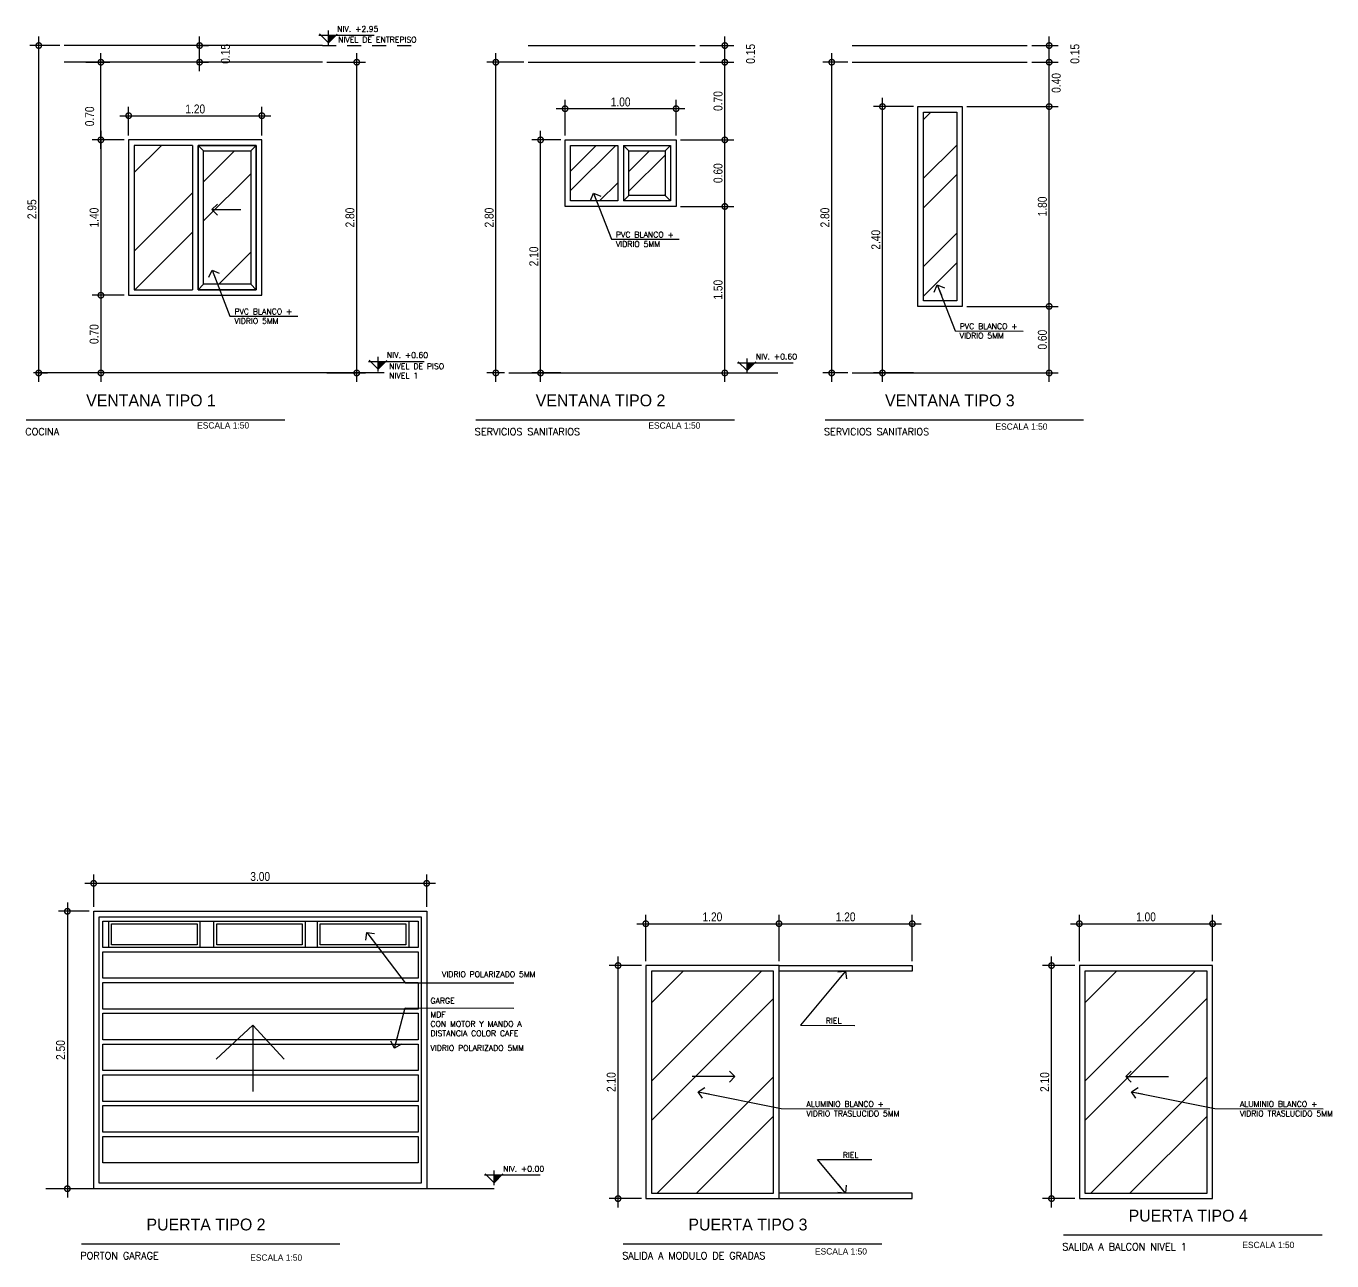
# Model space of a CAD drawing. Header units: inches. Extents: x -9 to 337, y -247 to 209.
# Drawn here: x 99.76 to 111.52, y -24.04 to -12.92 of the extents above; entities that cross this region are included whole.
import ezdxf

# ---------------------------------------------------------------- set-up
doc = ezdxf.new("R2010")
doc.units = ezdxf.units.IN
doc.header["$MEASUREMENT"] = 0
doc.header["$PDMODE"] = 34
doc.linetypes.add('DASHED2', pattern=[0.375, 0.25, -0.125])
doc.linetypes.add('HIDDEN', pattern=[0.375, 0.25, -0.125])
for name, color, linetype in [('A_COTAS', 1, 'Continuous'), ('CAJETIN', 5, 'DASHED2'), ('Textos', 2, 'Continuous'), ('ventanas', 1, 'Continuous')]:
    doc.layers.add(name, color=color, linetype=linetype)
doc.styles.add('ARIAL', font='arial.ttf', dxfattribs={"height": 0.14})
doc.styles.add('ML', font='ARIALN.TTF')
doc.styles.add('NT_25', font='romans.shx', dxfattribs={"height": 0.0509})
doc.dimstyles.new('DD_20 G', dxfattribs={"dimtxt": 0.08, "dimasz": 0.1, "dimexe": 0.08, "dimexo": 0.04, "dimgap": 0.02, "dimtad": 1, "dimzin": 0, "dimdsep": 46, "dimtxsty": 'ML', "dimblk": 'DOTSMALL', "dimcen": 0.09, "dimdle": 0.08, "dimclrd": 1, "dimclre": 1, "dimclrt": 2, "dimadec": 0, "dimazin": 0, "dimtfac": 1, "dimtofl": 0, "dimtmove": 2, "dimatfit": 3, "dimldrblk": 'OPEN90', "dimfxl": 1, "dimtolj": 1, "dimtzin": 0, "dimarcsym": 0})

# ---------------------------------------------------------------- blocks, each defined once
blk = doc.blocks.new('ENIV 25')
at = {"linetype": 'Continuous'}
blk.add_hatch(color=256, dxfattribs=at).paths.add_polyline_path([(0.07, 0.07), (0, 0.07), (0, 0)])
for p, q in [((-0.086, 0.07), (0.414, 0.07)), ((-0.08, 0.08), (0, 0)), ((0, -0.022), (0, 0.11)), ((0.079, 0.079), (0, 0))]:
    blk.add_line(p, q, dxfattribs=at)
at = {"color": 0, "style": 'NT_25', "flags": 4}
blk.add_attdef('ENIV_25', (0.079, 0.101), '', height=0.0509, dxfattribs=at)
blk = doc.blocks.new('_DotSmall')
at = {"color": 0, "linetype": 'ByBlock', "const_width": 0.5}
blk.add_lwpolyline([(-0.0625, 0, 1), (0.0625, 0, 1)], format="xyb", close=True, dxfattribs=at)
blk = doc.blocks.new('_Open90')
at = {"color": 0, "linetype": 'ByBlock', "lineweight": -2}
for p, q in [((0, 0), (-1, 0)), ((-0.5, 0.5), (0, 0)), ((0, 0), (-0.5, -0.5))]:
    blk.add_line(p, q, dxfattribs=at)
blk = doc.blocks.new('*D236')
at = {"color": 1, "lineweight": -2, "transparency": 16777216}
for p, q in [((100.368, -20.852), (100.368, -20.56)), ((103.368, -20.852), (103.368, -20.56)), ((100.288, -20.64), (103.448, -20.64))]:
    blk.add_line(p, q, dxfattribs=at)
at = {"layer": 'DEFPOINTS', "color": 0, "transparency": 16777216}
for p in [(103.368, -20.64), (100.368, -20.892), (103.368, -20.892)]:
    blk.add_point(p, dxfattribs=at)
at = {"color": 1, "lineweight": -2, "transparency": 16777216, "xscale": 0.1, "yscale": 0.1, "zscale": 0.1, "rotation": 180}
blk.add_blockref('_DotSmall', (100.368, -20.64), dxfattribs=at)
at = {"color": 1, "lineweight": -2, "transparency": 16777216, "xscale": 0.1, "yscale": 0.1, "zscale": 0.1}
blk.add_blockref('_DotSmall', (103.368, -20.64), dxfattribs=at)
at = {"color": 2, "transparency": 16777216, "insert": (101.868, -20.579), "char_height": 0.08, "attachment_point": 5, "style": 'ML'}
blk.add_mtext('\\A1;3.00', dxfattribs=at)
blk = doc.blocks.new('*D237')
at = {"color": 1, "lineweight": -2, "transparency": 16777216}
for p, q in [((100.131, -20.812), (100.131, -23.472)), ((100.328, -20.892), (100.051, -20.892)), ((100.328, -23.392), (100.051, -23.392))]:
    blk.add_line(p, q, dxfattribs=at)
at = {"layer": 'DEFPOINTS', "color": 0, "transparency": 16777216}
for p in [(100.368, -20.892), (100.131, -23.392), (100.368, -23.392)]:
    blk.add_point(p, dxfattribs=at)
at = {"color": 1, "lineweight": -2, "transparency": 16777216, "xscale": 0.1, "yscale": 0.1, "zscale": 0.1}
for p, rotation in [((100.131, -20.892), 90), ((100.131, -23.392), 270)]:
    blk.add_blockref('_DotSmall', p, dxfattribs=dict(at, rotation=rotation))
at = {"color": 2, "transparency": 16777216, "insert": (100.07, -22.142), "char_height": 0.08, "attachment_point": 5, "rotation": 90, "style": 'ML'}
blk.add_mtext('\\A1;2.50', dxfattribs=at)
blk = doc.blocks.new('*D238')
at = {"color": 1, "lineweight": -2, "transparency": 16777216}
for p, q in [((105.302, -21.381), (105.012, -21.381)), ((105.092, -23.561), (105.092, -21.301)), ((105.302, -23.481), (105.012, -23.481))]:
    blk.add_line(p, q, dxfattribs=at)
at = {"layer": 'DEFPOINTS', "color": 0, "transparency": 16777216}
for p in [(105.092, -21.381), (105.342, -21.381), (105.342, -23.481)]:
    blk.add_point(p, dxfattribs=at)
at = {"color": 1, "lineweight": -2, "transparency": 16777216, "xscale": 0.1, "yscale": 0.1, "zscale": 0.1}
for p, rotation in [((105.092, -21.381), 90), ((105.092, -23.481), 270)]:
    blk.add_blockref('_DotSmall', p, dxfattribs=dict(at, rotation=rotation))
at = {"color": 2, "transparency": 16777216, "insert": (105.031, -22.431), "char_height": 0.08, "attachment_point": 5, "rotation": 90, "style": 'ML'}
blk.add_mtext('\\A1;2.10', dxfattribs=at)
blk = doc.blocks.new('*D239')
at = {"color": 1, "lineweight": -2, "transparency": 16777216}
for p, q in [((105.342, -21.341), (105.342, -20.924)), ((106.542, -21.341), (106.542, -20.924)), ((105.262, -21.004), (106.622, -21.004))]:
    blk.add_line(p, q, dxfattribs=at)
at = {"layer": 'DEFPOINTS', "color": 0, "transparency": 16777216}
for p in [(106.542, -21.004), (105.342, -21.381), (106.542, -21.381)]:
    blk.add_point(p, dxfattribs=at)
at = {"color": 1, "lineweight": -2, "transparency": 16777216, "xscale": 0.1, "yscale": 0.1, "zscale": 0.1, "rotation": 180}
blk.add_blockref('_DotSmall', (105.342, -21.004), dxfattribs=at)
at = {"color": 1, "lineweight": -2, "transparency": 16777216, "xscale": 0.1, "yscale": 0.1, "zscale": 0.1}
blk.add_blockref('_DotSmall', (106.542, -21.004), dxfattribs=at)
at = {"color": 2, "transparency": 16777216, "insert": (105.942, -20.943), "char_height": 0.08, "attachment_point": 5, "style": 'ML'}
blk.add_mtext('\\A1;1.20', dxfattribs=at)
blk = doc.blocks.new('*D240')
at = {"color": 1, "lineweight": -2, "transparency": 16777216}
for p, q in [((106.542, -21.341), (106.542, -20.924)), ((107.742, -21.341), (107.742, -20.924)), ((106.462, -21.004), (107.822, -21.004))]:
    blk.add_line(p, q, dxfattribs=at)
at = {"layer": 'DEFPOINTS', "color": 0, "transparency": 16777216}
for p in [(107.742, -21.004), (106.542, -21.381), (107.742, -21.381)]:
    blk.add_point(p, dxfattribs=at)
at = {"color": 1, "lineweight": -2, "transparency": 16777216, "xscale": 0.1, "yscale": 0.1, "zscale": 0.1, "rotation": 180}
blk.add_blockref('_DotSmall', (106.542, -21.004), dxfattribs=at)
at = {"color": 1, "lineweight": -2, "transparency": 16777216, "xscale": 0.1, "yscale": 0.1, "zscale": 0.1}
blk.add_blockref('_DotSmall', (107.742, -21.004), dxfattribs=at)
at = {"color": 2, "transparency": 16777216, "insert": (107.142, -20.943), "char_height": 0.08, "attachment_point": 5, "style": 'ML'}
blk.add_mtext('\\A1;1.20', dxfattribs=at)
blk = doc.blocks.new('*D253')
at = {"color": 1, "lineweight": -2, "transparency": 16777216}
for p, q in [((100.683, -13.902), (100.683, -13.644)), ((101.883, -13.902), (101.883, -13.644)), ((100.603, -13.724), (101.963, -13.724))]:
    blk.add_line(p, q, dxfattribs=at)
at = {"layer": 'DEFPOINTS', "color": 0, "transparency": 16777216}
for p in [(101.883, -13.724), (100.683, -13.942), (101.883, -13.942)]:
    blk.add_point(p, dxfattribs=at)
at = {"color": 1, "lineweight": -2, "transparency": 16777216, "xscale": 0.1, "yscale": 0.1, "zscale": 0.1, "rotation": 180}
blk.add_blockref('_DotSmall', (100.683, -13.724), dxfattribs=at)
at = {"color": 1, "lineweight": -2, "transparency": 16777216, "xscale": 0.1, "yscale": 0.1, "zscale": 0.1}
blk.add_blockref('_DotSmall', (101.883, -13.724), dxfattribs=at)
at = {"color": 2, "transparency": 16777216, "insert": (101.283, -13.664), "char_height": 0.08, "attachment_point": 5, "style": 'ML'}
blk.add_mtext('\\A1;1.20', dxfattribs=at)
blk = doc.blocks.new('*D254')
at = {"color": 1, "lineweight": -2, "transparency": 16777216}
for p, q in [((100.433, -13.862), (100.433, -15.422)), ((100.643, -13.942), (100.353, -13.942)), ((100.643, -15.342), (100.353, -15.342))]:
    blk.add_line(p, q, dxfattribs=at)
at = {"layer": 'DEFPOINTS', "color": 0, "transparency": 16777216}
for p in [(100.683, -13.942), (100.433, -15.342), (100.683, -15.342)]:
    blk.add_point(p, dxfattribs=at)
at = {"color": 1, "lineweight": -2, "transparency": 16777216, "xscale": 0.1, "yscale": 0.1, "zscale": 0.1}
for p, rotation in [((100.433, -13.942), 90), ((100.433, -15.342), 270)]:
    blk.add_blockref('_DotSmall', p, dxfattribs=dict(at, rotation=rotation))
at = {"color": 2, "transparency": 16777216, "insert": (100.372, -14.642), "char_height": 0.08, "attachment_point": 5, "rotation": 90, "style": 'ML'}
blk.add_mtext('\\A1;1.40', dxfattribs=at)
blk = doc.blocks.new('*D255')
at = {"color": 1, "lineweight": -2, "transparency": 16777216}
for p, q in [((100.433, -15.262), (100.433, -16.122)), ((100.643, -15.342), (100.353, -15.342)), ((101.366, -16.042), (100.353, -16.042))]:
    blk.add_line(p, q, dxfattribs=at)
at = {"layer": 'DEFPOINTS', "color": 0, "transparency": 16777216}
for p in [(100.683, -15.342), (100.433, -16.042), (101.406, -16.042)]:
    blk.add_point(p, dxfattribs=at)
at = {"color": 1, "lineweight": -2, "transparency": 16777216, "xscale": 0.1, "yscale": 0.1, "zscale": 0.1}
for p, rotation in [((100.433, -15.342), 90), ((100.433, -16.042), 270)]:
    blk.add_blockref('_DotSmall', p, dxfattribs=dict(at, rotation=rotation))
at = {"color": 2, "transparency": 16777216, "insert": (100.372, -15.692), "char_height": 0.08, "attachment_point": 5, "rotation": 90, "style": 'ML'}
blk.add_mtext('\\A1;0.70', dxfattribs=at)
blk = doc.blocks.new('*D251')
at = {"color": 1, "lineweight": -2, "transparency": 16777216}
for p, q in [((100.433, -14.022), (100.433, -13.162)), ((100.298, -13.242), (100.513, -13.242)), ((100.643, -13.942), (100.353, -13.942))]:
    blk.add_line(p, q, dxfattribs=at)
at = {"layer": 'DEFPOINTS', "color": 0, "transparency": 16777216}
for p in [(100.258, -13.242), (100.433, -13.242), (100.683, -13.942)]:
    blk.add_point(p, dxfattribs=at)
at = {"color": 1, "lineweight": -2, "transparency": 16777216, "xscale": 0.1, "yscale": 0.1, "zscale": 0.1}
for p, rotation in [((100.433, -13.242), 90), ((100.433, -13.942), 270)]:
    blk.add_blockref('_DotSmall', p, dxfattribs=dict(at, rotation=rotation))
at = {"color": 2, "transparency": 16777216, "insert": (100.332, -13.73), "char_height": 0.08, "attachment_point": 5, "rotation": 90, "style": 'ML'}
blk.add_mtext('\\A1;0.70', dxfattribs=at)
blk = doc.blocks.new('*D252')
at = {"color": 1, "lineweight": -2, "transparency": 16777216}
for p, q in [((102.738, -16.122), (102.738, -13.162)), ((102.468, -13.242), (102.818, -13.242)), ((102.468, -16.042), (102.818, -16.042))]:
    blk.add_line(p, q, dxfattribs=at)
at = {"layer": 'DEFPOINTS', "color": 0, "transparency": 16777216}
for p in [(102.428, -13.242), (102.738, -13.242), (102.428, -16.042)]:
    blk.add_point(p, dxfattribs=at)
at = {"color": 1, "lineweight": -2, "transparency": 16777216, "xscale": 0.1, "yscale": 0.1, "zscale": 0.1}
for p, rotation in [((102.738, -13.242), 90), ((102.738, -16.042), 270)]:
    blk.add_blockref('_DotSmall', p, dxfattribs=dict(at, rotation=rotation))
at = {"color": 2, "transparency": 16777216, "insert": (102.677, -14.642), "char_height": 0.08, "attachment_point": 5, "rotation": 90, "style": 'ML'}
blk.add_mtext('\\A1;2.80', dxfattribs=at)
blk = doc.blocks.new('*D256')
at = {"color": 1, "lineweight": -2, "transparency": 16777216}
for p, q in [((99.873, -16.122), (99.873, -13.012)), ((100.063, -13.092), (99.793, -13.092)), ((99.866, -16.042), (99.953, -16.042))]:
    blk.add_line(p, q, dxfattribs=at)
at = {"layer": 'DEFPOINTS', "color": 0, "transparency": 16777216}
for p in [(99.873, -13.092), (100.103, -13.092), (99.826, -16.042)]:
    blk.add_point(p, dxfattribs=at)
at = {"color": 1, "lineweight": -2, "transparency": 16777216, "xscale": 0.1, "yscale": 0.1, "zscale": 0.1}
for p, rotation in [((99.873, -13.092), 90), ((99.873, -16.042), 270)]:
    blk.add_blockref('_DotSmall', p, dxfattribs=dict(at, rotation=rotation))
at = {"color": 2, "transparency": 16777216, "insert": (99.812, -14.567), "char_height": 0.08, "attachment_point": 5, "rotation": 90, "style": 'ML'}
blk.add_mtext('\\A1;2.95', dxfattribs=at)
blk = doc.blocks.new('*D257')
at = {"color": 1, "lineweight": -2, "transparency": 16777216}
for p, q in [((101.322, -13.322), (101.322, -13.012)), ((101.306, -13.092), (101.402, -13.092)), ((101.306, -13.242), (101.402, -13.242))]:
    blk.add_line(p, q, dxfattribs=at)
at = {"layer": 'DEFPOINTS', "color": 0, "transparency": 16777216}
for p in [(101.266, -13.092), (101.322, -13.092), (101.266, -13.242)]:
    blk.add_point(p, dxfattribs=at)
at = {"color": 1, "lineweight": -2, "transparency": 16777216, "xscale": 0.1, "yscale": 0.1, "zscale": 0.1}
for p, rotation in [((101.322, -13.092), 90), ((101.322, -13.242), 270)]:
    blk.add_blockref('_DotSmall', p, dxfattribs=dict(at, rotation=rotation))
at = {"color": 2, "transparency": 16777216, "insert": (101.555, -13.167), "char_height": 0.08, "attachment_point": 5, "rotation": 90, "style": 'ML'}
blk.add_mtext('\\A1;0.15', dxfattribs=at)
blk = doc.blocks.new('*D258')
at = {"color": 1, "lineweight": -2, "transparency": 16777216}
for p, q in [((106.054, -16.122), (106.054, -14.462)), ((105.655, -14.542), (106.134, -14.542)), ((105.655, -16.042), (106.134, -16.042))]:
    blk.add_line(p, q, dxfattribs=at)
at = {"layer": 'DEFPOINTS', "color": 0, "transparency": 16777216}
for p in [(105.615, -14.542), (106.054, -14.542), (105.615, -16.042)]:
    blk.add_point(p, dxfattribs=at)
at = {"color": 1, "lineweight": -2, "transparency": 16777216, "xscale": 0.1, "yscale": 0.1, "zscale": 0.1}
for p, rotation in [((106.054, -14.542), 90), ((106.054, -16.042), 270)]:
    blk.add_blockref('_DotSmall', p, dxfattribs=dict(at, rotation=rotation))
at = {"color": 2, "transparency": 16777216, "insert": (105.993, -15.292), "char_height": 0.08, "attachment_point": 5, "rotation": 90, "style": 'ML'}
blk.add_mtext('\\A1;1.50', dxfattribs=at)
blk = doc.blocks.new('*D259')
at = {"color": 1, "lineweight": -2, "transparency": 16777216}
for p, q in [((106.054, -14.622), (106.054, -13.862)), ((105.655, -13.942), (106.134, -13.942)), ((105.655, -14.542), (106.134, -14.542))]:
    blk.add_line(p, q, dxfattribs=at)
at = {"layer": 'DEFPOINTS', "color": 0, "transparency": 16777216}
for p in [(105.615, -13.942), (106.054, -13.942), (105.615, -14.542)]:
    blk.add_point(p, dxfattribs=at)
at = {"color": 1, "lineweight": -2, "transparency": 16777216, "xscale": 0.1, "yscale": 0.1, "zscale": 0.1}
for p, rotation in [((106.054, -13.942), 90), ((106.054, -14.542), 270)]:
    blk.add_blockref('_DotSmall', p, dxfattribs=dict(at, rotation=rotation))
at = {"color": 2, "transparency": 16777216, "insert": (105.993, -14.242), "char_height": 0.08, "attachment_point": 5, "rotation": 90, "style": 'ML'}
blk.add_mtext('\\A1;0.60', dxfattribs=at)
blk = doc.blocks.new('*D260')
at = {"color": 1, "lineweight": -2, "transparency": 16777216}
for p, q in [((106.054, -14.022), (106.054, -13.162)), ((105.828, -13.242), (106.134, -13.242)), ((105.655, -13.942), (106.134, -13.942))]:
    blk.add_line(p, q, dxfattribs=at)
at = {"layer": 'DEFPOINTS', "color": 0, "transparency": 16777216}
for p in [(105.788, -13.242), (106.054, -13.242), (105.615, -13.942)]:
    blk.add_point(p, dxfattribs=at)
at = {"color": 1, "lineweight": -2, "transparency": 16777216, "xscale": 0.1, "yscale": 0.1, "zscale": 0.1}
for p, rotation in [((106.054, -13.242), 90), ((106.054, -13.942), 270)]:
    blk.add_blockref('_DotSmall', p, dxfattribs=dict(at, rotation=rotation))
at = {"color": 2, "transparency": 16777216, "insert": (105.993, -13.592), "char_height": 0.08, "attachment_point": 5, "rotation": 90, "style": 'ML'}
blk.add_mtext('\\A1;0.70', dxfattribs=at)
blk = doc.blocks.new('*D261')
at = {"color": 1, "lineweight": -2, "transparency": 16777216}
for p, q in [((106.054, -13.322), (106.054, -13.012)), ((105.828, -13.092), (106.134, -13.092)), ((105.828, -13.242), (106.134, -13.242))]:
    blk.add_line(p, q, dxfattribs=at)
at = {"layer": 'DEFPOINTS', "color": 0, "transparency": 16777216}
for p in [(105.788, -13.092), (106.054, -13.092), (105.788, -13.242)]:
    blk.add_point(p, dxfattribs=at)
at = {"color": 1, "lineweight": -2, "transparency": 16777216, "xscale": 0.1, "yscale": 0.1, "zscale": 0.1}
for p, rotation in [((106.054, -13.092), 90), ((106.054, -13.242), 270)]:
    blk.add_blockref('_DotSmall', p, dxfattribs=dict(at, rotation=rotation))
at = {"color": 2, "transparency": 16777216, "insert": (106.286, -13.167), "char_height": 0.08, "attachment_point": 5, "rotation": 90, "style": 'ML'}
blk.add_mtext('\\A1;0.15', dxfattribs=at)
blk = doc.blocks.new('*D262')
at = {"color": 1, "lineweight": -2, "transparency": 16777216}
for p, q in [((104.394, -16.122), (104.394, -13.862)), ((104.575, -13.942), (104.314, -13.942)), ((104.575, -16.042), (104.314, -16.042))]:
    blk.add_line(p, q, dxfattribs=at)
at = {"layer": 'DEFPOINTS', "color": 0, "transparency": 16777216}
for p in [(104.394, -13.942), (104.615, -13.942), (104.615, -16.042)]:
    blk.add_point(p, dxfattribs=at)
at = {"color": 1, "lineweight": -2, "transparency": 16777216, "xscale": 0.1, "yscale": 0.1, "zscale": 0.1}
for p, rotation in [((104.394, -13.942), 90), ((104.394, -16.042), 270)]:
    blk.add_blockref('_DotSmall', p, dxfattribs=dict(at, rotation=rotation))
at = {"color": 2, "transparency": 16777216, "insert": (104.333, -14.992), "char_height": 0.08, "attachment_point": 5, "rotation": 90, "style": 'ML'}
blk.add_mtext('\\A1;2.10', dxfattribs=at)
blk = doc.blocks.new('*D263')
at = {"color": 1, "lineweight": -2, "transparency": 16777216}
for p, q in [((103.991, -16.122), (103.991, -13.162)), ((104.242, -13.242), (103.911, -13.242)), ((104.069, -16.042), (103.911, -16.042))]:
    blk.add_line(p, q, dxfattribs=at)
at = {"layer": 'DEFPOINTS', "color": 0, "transparency": 16777216}
for p in [(103.991, -13.242), (104.282, -13.242), (104.109, -16.042)]:
    blk.add_point(p, dxfattribs=at)
at = {"color": 1, "lineweight": -2, "transparency": 16777216, "xscale": 0.1, "yscale": 0.1, "zscale": 0.1}
for p, rotation in [((103.991, -13.242), 90), ((103.991, -16.042), 270)]:
    blk.add_blockref('_DotSmall', p, dxfattribs=dict(at, rotation=rotation))
at = {"color": 2, "transparency": 16777216, "insert": (103.931, -14.642), "char_height": 0.08, "attachment_point": 5, "rotation": 90, "style": 'ML'}
blk.add_mtext('\\A1;2.80', dxfattribs=at)
blk = doc.blocks.new('*D264')
at = {"color": 1, "lineweight": -2, "transparency": 16777216}
for p, q in [((104.615, -13.902), (104.615, -13.581)), ((105.615, -13.902), (105.615, -13.581)), ((105.695, -13.661), (104.535, -13.661))]:
    blk.add_line(p, q, dxfattribs=at)
at = {"layer": 'DEFPOINTS', "color": 0, "transparency": 16777216}
for p in [(104.615, -13.661), (104.615, -13.942), (105.615, -13.942)]:
    blk.add_point(p, dxfattribs=at)
at = {"color": 1, "lineweight": -2, "transparency": 16777216, "xscale": 0.1, "yscale": 0.1, "zscale": 0.1, "rotation": 180}
blk.add_blockref('_DotSmall', (104.615, -13.661), dxfattribs=at)
at = {"color": 1, "lineweight": -2, "transparency": 16777216, "xscale": 0.1, "yscale": 0.1, "zscale": 0.1}
blk.add_blockref('_DotSmall', (105.615, -13.661), dxfattribs=at)
at = {"color": 2, "transparency": 16777216, "insert": (105.115, -13.601), "char_height": 0.08, "attachment_point": 5, "style": 'ML'}
blk.add_mtext('\\A1;1.00', dxfattribs=at)
blk = doc.blocks.new('*D265')
at = {"color": 1, "lineweight": -2, "transparency": 16777216}
for p, q in [((108.976, -16.122), (108.976, -15.362)), ((108.233, -15.442), (109.056, -15.442)), ((108.233, -16.042), (109.056, -16.042))]:
    blk.add_line(p, q, dxfattribs=at)
at = {"layer": 'DEFPOINTS', "color": 0, "transparency": 16777216}
for p in [(108.193, -15.442), (108.976, -15.442), (108.193, -16.042)]:
    blk.add_point(p, dxfattribs=at)
at = {"color": 1, "lineweight": -2, "transparency": 16777216, "xscale": 0.1, "yscale": 0.1, "zscale": 0.1}
for p, rotation in [((108.976, -15.442), 90), ((108.976, -16.042), 270)]:
    blk.add_blockref('_DotSmall', p, dxfattribs=dict(at, rotation=rotation))
at = {"color": 2, "transparency": 16777216, "insert": (108.915, -15.742), "char_height": 0.08, "attachment_point": 5, "rotation": 90, "style": 'ML'}
blk.add_mtext('\\A1;0.60', dxfattribs=at)
blk = doc.blocks.new('*D266')
at = {"color": 1, "lineweight": -2, "transparency": 16777216}
for p, q in [((108.233, -13.642), (109.056, -13.642)), ((108.976, -15.522), (108.976, -13.562)), ((108.233, -15.442), (109.056, -15.442))]:
    blk.add_line(p, q, dxfattribs=at)
at = {"layer": 'DEFPOINTS', "color": 0, "transparency": 16777216}
for p in [(108.193, -13.642), (108.976, -13.642), (108.193, -15.442)]:
    blk.add_point(p, dxfattribs=at)
at = {"color": 1, "lineweight": -2, "transparency": 16777216, "xscale": 0.1, "yscale": 0.1, "zscale": 0.1}
for p, rotation in [((108.976, -13.642), 90), ((108.976, -15.442), 270)]:
    blk.add_blockref('_DotSmall', p, dxfattribs=dict(at, rotation=rotation))
at = {"color": 2, "transparency": 16777216, "insert": (108.915, -14.542), "char_height": 0.08, "attachment_point": 5, "rotation": 90, "style": 'ML'}
blk.add_mtext('\\A1;1.80', dxfattribs=at)
blk = doc.blocks.new('*D267')
at = {"color": 1, "lineweight": -2, "transparency": 16777216}
for p, q in [((108.976, -13.722), (108.976, -13.162)), ((108.819, -13.242), (109.056, -13.242)), ((108.233, -13.642), (109.056, -13.642))]:
    blk.add_line(p, q, dxfattribs=at)
at = {"layer": 'DEFPOINTS', "color": 0, "transparency": 16777216}
for p in [(108.779, -13.242), (108.976, -13.242), (108.193, -13.642)]:
    blk.add_point(p, dxfattribs=at)
at = {"color": 1, "lineweight": -2, "transparency": 16777216, "xscale": 0.1, "yscale": 0.1, "zscale": 0.1}
for p, rotation in [((108.976, -13.242), 90), ((108.976, -13.642), 270)]:
    blk.add_blockref('_DotSmall', p, dxfattribs=dict(at, rotation=rotation))
at = {"color": 2, "transparency": 16777216, "insert": (109.04, -13.429), "char_height": 0.08, "attachment_point": 5, "rotation": 90, "style": 'ML'}
blk.add_mtext('\\A1;0.40', dxfattribs=at)
blk = doc.blocks.new('*D268')
at = {"color": 1, "lineweight": -2, "transparency": 16777216}
for p, q in [((108.976, -13.322), (108.976, -13.012)), ((108.819, -13.092), (109.056, -13.092)), ((108.819, -13.242), (109.056, -13.242))]:
    blk.add_line(p, q, dxfattribs=at)
at = {"layer": 'DEFPOINTS', "color": 0, "transparency": 16777216}
for p in [(108.779, -13.092), (108.976, -13.092), (108.779, -13.242)]:
    blk.add_point(p, dxfattribs=at)
at = {"color": 1, "lineweight": -2, "transparency": 16777216, "xscale": 0.1, "yscale": 0.1, "zscale": 0.1}
for p, rotation in [((108.976, -13.092), 90), ((108.976, -13.242), 270)]:
    blk.add_blockref('_DotSmall', p, dxfattribs=dict(at, rotation=rotation))
at = {"color": 2, "transparency": 16777216, "insert": (109.208, -13.167), "char_height": 0.08, "attachment_point": 5, "rotation": 90, "style": 'ML'}
blk.add_mtext('\\A1;0.15', dxfattribs=at)
blk = doc.blocks.new('*D269')
at = {"color": 1, "lineweight": -2, "transparency": 16777216}
for p, q in [((107.753, -13.642), (107.394, -13.642)), ((107.474, -16.122), (107.474, -13.562)), ((107.753, -16.042), (107.394, -16.042))]:
    blk.add_line(p, q, dxfattribs=at)
at = {"layer": 'DEFPOINTS', "color": 0, "transparency": 16777216}
for p in [(107.474, -13.642), (107.793, -13.642), (107.793, -16.042)]:
    blk.add_point(p, dxfattribs=at)
at = {"color": 1, "lineweight": -2, "transparency": 16777216, "xscale": 0.1, "yscale": 0.1, "zscale": 0.1}
for p, rotation in [((107.474, -13.642), 90), ((107.474, -16.042), 270)]:
    blk.add_blockref('_DotSmall', p, dxfattribs=dict(at, rotation=rotation))
at = {"color": 2, "transparency": 16777216, "insert": (107.414, -14.842), "char_height": 0.08, "attachment_point": 5, "rotation": 90, "style": 'ML'}
blk.add_mtext('\\A1;2.40', dxfattribs=at)
blk = doc.blocks.new('*D270')
at = {"color": 1, "lineweight": -2, "transparency": 16777216}
for p, q in [((107.017, -16.122), (107.017, -13.162)), ((107.161, -13.242), (106.937, -13.242)), ((107.161, -16.042), (106.937, -16.042))]:
    blk.add_line(p, q, dxfattribs=at)
at = {"layer": 'DEFPOINTS', "color": 0, "transparency": 16777216}
for p in [(107.017, -13.242), (107.201, -13.242), (107.201, -16.042)]:
    blk.add_point(p, dxfattribs=at)
at = {"color": 1, "lineweight": -2, "transparency": 16777216, "xscale": 0.1, "yscale": 0.1, "zscale": 0.1}
for p, rotation in [((107.017, -13.242), 90), ((107.017, -16.042), 270)]:
    blk.add_blockref('_DotSmall', p, dxfattribs=dict(at, rotation=rotation))
at = {"color": 2, "transparency": 16777216, "insert": (106.956, -14.642), "char_height": 0.08, "attachment_point": 5, "rotation": 90, "style": 'ML'}
blk.add_mtext('\\A1;2.80', dxfattribs=at)
blk = doc.blocks.new('*D273')
at = {"color": 1, "lineweight": -2, "transparency": 16777216}
for p, q in [((109.208, -21.381), (108.917, -21.381)), ((108.997, -23.561), (108.997, -21.301)), ((109.208, -23.481), (108.917, -23.481))]:
    blk.add_line(p, q, dxfattribs=at)
at = {"layer": 'DEFPOINTS', "color": 0, "transparency": 16777216}
for p in [(108.997, -21.381), (109.248, -21.381), (109.248, -23.481)]:
    blk.add_point(p, dxfattribs=at)
at = {"color": 1, "lineweight": -2, "transparency": 16777216, "xscale": 0.1, "yscale": 0.1, "zscale": 0.1}
for p, rotation in [((108.997, -21.381), 90), ((108.997, -23.481), 270)]:
    blk.add_blockref('_DotSmall', p, dxfattribs=dict(at, rotation=rotation))
at = {"color": 2, "transparency": 16777216, "insert": (108.936, -22.431), "char_height": 0.08, "attachment_point": 5, "rotation": 90, "style": 'ML'}
blk.add_mtext('\\A1;2.10', dxfattribs=at)
blk = doc.blocks.new('*D274')
at = {"color": 1, "lineweight": -2, "transparency": 16777216}
for p, q in [((109.248, -21.341), (109.248, -20.924)), ((110.448, -21.341), (110.448, -20.924)), ((109.168, -21.004), (110.528, -21.004))]:
    blk.add_line(p, q, dxfattribs=at)
at = {"layer": 'DEFPOINTS', "color": 0, "transparency": 16777216}
for p in [(110.448, -21.004), (109.248, -21.381), (110.448, -21.381)]:
    blk.add_point(p, dxfattribs=at)
at = {"color": 1, "lineweight": -2, "transparency": 16777216, "xscale": 0.1, "yscale": 0.1, "zscale": 0.1, "rotation": 180}
blk.add_blockref('_DotSmall', (109.248, -21.004), dxfattribs=at)
at = {"color": 1, "lineweight": -2, "transparency": 16777216, "xscale": 0.1, "yscale": 0.1, "zscale": 0.1}
blk.add_blockref('_DotSmall', (110.448, -21.004), dxfattribs=at)
at = {"color": 2, "transparency": 16777216, "insert": (109.848, -20.943), "char_height": 0.08, "attachment_point": 5, "style": 'ML'}
blk.add_mtext('\\A1;1.00', dxfattribs=at)

msp = doc.modelspace()

# ---------------------------------------------------------------- hatches: boundary and pattern name
at = {"transparency": 33554610}
h = msp.add_hatch(dxfattribs=at)
h.set_pattern_fill('ANSI32', color=8, scale=1.5)
h.set_pattern_definition([(45, (50.0169, -45.0677), (-0.3977476, 0.3977476), []), (45, (50.2821, -45.0677), (-0.3977476, 0.3977476), [])])
h.paths.add_polyline_path([(108.143, -13.692), (107.843, -13.692), (107.843, -15.392), (108.143, -15.392)])
h = msp.add_hatch(dxfattribs=at)
h.set_pattern_fill('ANSI32', color=8, scale=2)
h.set_pattern_definition([(45, (3.9699, -146.709), (-0.53033, 0.53033), []), (45, (4.3234, -146.709), (-0.53033, 0.53033), [])])
h.paths.add_polyline_path([(101.258, -13.992), (100.733, -13.992), (100.733, -15.292), (101.258, -15.292)])
h.paths.add_polyline_path([(101.783, -14.042), (101.358, -14.042), (101.358, -15.242), (101.783, -15.242)])
h = msp.add_hatch(dxfattribs=at)
h.set_pattern_fill('ANSI32', color=8)
h.set_pattern_definition([(45, (-3.9565, -146.70897), (-0.26516504, 0.26516504), []), (45, (-3.77972, -146.70897), (-0.26516504, 0.26516504), [])])
h.paths.add_polyline_path([(105.09, -13.992), (104.665, -13.992), (104.665, -14.492), (105.09, -14.492)])
h.paths.add_polyline_path([(105.515, -14.042), (105.19, -14.042), (105.19, -14.442), (105.515, -14.442)])
h = msp.add_hatch(dxfattribs=at)
h.set_pattern_fill('ANSI32', color=8, scale=2)
h.set_pattern_definition([(45, (-0.8624, -146.709), (-0.53033, 0.53033), []), (45, (-0.50886, -146.709), (-0.53033, 0.53033), [])])
h.paths.add_polyline_path([(106.492, -21.431), (105.392, -21.431), (105.392, -23.431), (106.492, -23.431)])
h = msp.add_hatch(dxfattribs=at)
h.set_pattern_fill('ANSI32', color=8, scale=2)
h.set_pattern_definition([(45, (3.04285, -146.709), (-0.53033, 0.53033), []), (45, (3.3964, -146.709), (-0.53033, 0.53033), [])])
h.paths.add_polyline_path([(110.398, -21.431), (109.298, -21.431), (109.298, -23.431), (110.398, -23.431)])

# ---------------------------------------------------------------- linework, layer by layer
at = {"color": 4}
for p, q in [((102.428, -13.092), (100.103, -13.092)), ((104.282, -13.092), (105.788, -13.092)), ((107.201, -13.092), (108.779, -13.092)), ((102.428, -13.242), (100.103, -13.242)), ((104.282, -13.242), (105.788, -13.242)), ((107.201, -13.242), (108.779, -13.242)), ((100.368, -20.892), (103.368, -20.892))]:
    msp.add_line(p, q, dxfattribs=at)
at = {"color": 8, "linetype": 'HIDDEN', "ltscale": 0.5, "transparency": 33554610}
msp.add_line((102.428, -13.092), (103.243, -13.092), dxfattribs=at)
at = {"color": 2}
for p, q in [((101.258, -13.992), (101.258, -15.292)), ((101.308, -13.992), (101.308, -15.292)), ((105.09, -13.992), (105.09, -14.492)), ((105.14, -13.992), (105.14, -14.492)), ((99.761, -16.463), (102.09, -16.464)), ((103.81, -16.463), (106.14, -16.464)), ((106.957, -16.463), (109.286, -16.464)), ((109.105, -23.807), (111.434, -23.808)), ((100.257, -23.888), (102.586, -23.889)), ((105.139, -23.888), (107.468, -23.889))]:
    msp.add_line(p, q, dxfattribs=at)
at = {"color": 1}
for p, q in [((101.358, -14.042), (101.308, -13.992)), ((101.783, -14.042), (101.833, -13.992)), ((105.19, -14.042), (105.14, -13.992)), ((105.515, -14.042), (105.565, -13.992)), ((105.19, -14.442), (105.14, -14.492)), ((105.515, -14.442), (105.565, -14.492)), ((101.358, -15.242), (101.308, -15.292)), ((101.783, -15.242), (101.833, -15.292))]:
    msp.add_line(p, q, dxfattribs=at)
at = {"color": 6}
for p, q in [((102.986, -16.042), (99.826, -16.042)), ((104.109, -16.042), (106.531, -16.042)), ((107.201, -16.042), (109.004, -16.042)), ((103.976, -23.392), (99.936, -23.392))]:
    msp.add_line(p, q, dxfattribs=at)
at = {"color": 3}
for p, q in [((106.542, -21.381), (107.742, -21.381)), ((107.742, -21.381), (107.742, -21.431)), ((107.742, -21.431), (106.542, -21.431))]:
    msp.add_line(p, q, dxfattribs=at)
at = {"color": 2}
for points in [[(107.793, -13.642), (108.193, -13.642), (108.193, -15.442), (107.793, -15.442)], [(100.683, -15.342), (101.883, -15.342), (101.883, -13.942), (100.683, -13.942)], [(101.308, -13.992), (101.833, -13.992), (101.833, -15.292), (101.308, -15.292)], [(104.615, -13.942), (105.615, -13.942), (105.615, -14.542), (104.615, -14.542)], [(101.358, -14.042), (101.783, -14.042), (101.783, -15.242), (101.358, -15.242)], [(105.19, -14.042), (105.515, -14.042), (105.515, -14.442), (105.19, -14.442)], [(105.342, -23.481), (106.542, -23.481), (106.542, -21.381), (105.342, -21.381)], [(109.248, -23.481), (110.448, -23.481), (110.448, -21.381), (109.248, -21.381)], [(105.392, -23.431), (106.492, -23.431), (106.492, -21.431), (105.392, -21.431)], [(109.298, -23.431), (110.398, -23.431), (110.398, -21.431), (109.298, -21.431)]]:
    msp.add_lwpolyline(points, close=True, dxfattribs=at)
at = {"color": 1}
for points in [[(107.843, -13.692), (108.143, -13.692), (108.143, -15.392), (107.843, -15.392)], [(100.503, -20.98), (101.325, -20.98), (101.325, -21.219), (100.503, -21.219)], [(100.528, -21.005), (101.3, -21.005), (101.3, -21.194), (100.528, -21.194)], [(101.451, -20.98), (102.272, -20.98), (102.272, -21.219), (101.451, -21.219)], [(101.476, -21.005), (102.247, -21.005), (102.247, -21.194), (101.476, -21.194)], [(102.384, -20.98), (103.206, -20.98), (103.206, -21.219), (102.384, -21.219)], [(102.409, -21.005), (103.181, -21.005), (103.181, -21.194), (102.409, -21.194)]]:
    msp.add_lwpolyline(points, close=True, dxfattribs=at)
at = {"color": 2}
for points in [[(101.258, -13.992), (100.733, -13.992), (100.733, -15.292), (101.258, -15.292)], [(101.308, -15.292), (101.833, -15.292), (101.833, -13.992), (101.308, -13.992)], [(105.09, -14.492), (104.665, -14.492), (104.665, -13.992), (105.09, -13.992)], [(105.14, -13.992), (105.565, -13.992), (105.565, -14.492), (105.14, -14.492)]]:
    msp.add_lwpolyline(points, dxfattribs=at)
at = {"color": 4}
msp.add_lwpolyline([(100.368, -20.892), (103.368, -20.892), (103.368, -23.392), (100.368, -23.392)], close=True, dxfattribs=at)
at = {"color": 8}
for points in [[(100.418, -20.942), (103.318, -20.942), (103.318, -23.342), (100.418, -23.342)], [(100.45, -20.98), (103.29, -20.98), (103.29, -21.219), (100.45, -21.219)], [(100.45, -21.257), (103.29, -21.257), (103.29, -21.496), (100.45, -21.496)], [(100.45, -21.534), (103.29, -21.534), (103.29, -21.773), (100.45, -21.773)], [(100.45, -21.811), (103.29, -21.811), (103.29, -22.05), (100.45, -22.05)], [(100.45, -22.089), (103.29, -22.089), (103.29, -22.328), (100.45, -22.328)], [(100.45, -22.366), (103.29, -22.366), (103.29, -22.605), (100.45, -22.605)], [(100.45, -22.643), (103.29, -22.643), (103.29, -22.882), (100.45, -22.882)], [(100.45, -22.92), (103.29, -22.92), (103.29, -23.159), (100.45, -23.159)]]:
    msp.add_lwpolyline(points, close=True, dxfattribs=at)
at = {"color": 1}
for points in [[(101.471, -22.224), (101.802, -21.919), (102.084, -22.224)], [(101.802, -21.919), (101.802, -22.517)]]:
    msp.add_lwpolyline(points, dxfattribs=at)
at = {"color": 3}
msp.add_lwpolyline([(106.542, -23.481), (107.742, -23.481), (107.742, -23.431), (106.542, -23.431)], dxfattribs=at)

# ---------------------------------------------------------------- block references
at = {"layer": 'A_COTAS', "color": 3}
ref = msp.add_blockref('ENIV 25', (102.482, -13.068), dxfattribs=at)
ref.add_attrib('ENIV_25', 'NIV. +2.95', (102.562, -12.968), dxfattribs={"layer": '0', "color": 4, "height": 0.0509, "style": 'NT_25'})
ref = msp.add_blockref('ENIV 25', (102.931, -16.008), dxfattribs=at)
ref.add_attrib('ENIV_25', 'NIV. +0.60', (103.01, -15.907), dxfattribs={"layer": '0', "color": 4, "height": 0.0509, "style": 'NT_25'})
ref = msp.add_blockref('ENIV 25', (106.255, -16.021), dxfattribs=at)
ref.add_attrib('ENIV_25', 'NIV. +0.60', (106.334, -15.92), dxfattribs={"layer": '0', "color": 4, "height": 0.0509, "style": 'NT_25'})
ref = msp.add_blockref('ENIV 25', (103.976, -23.338), dxfattribs=at)
ref.add_attrib('ENIV_25', 'NIV. +0.00', (104.056, -23.238), dxfattribs={"layer": '0', "color": 4, "height": 0.0509, "style": 'NT_25'})

# ---------------------------------------------------------------- texts
at = {"layer": 'CAJETIN', "color": 1, "char_height": 0.10687, "attachment_point": 5, "style": 'ARIAL'}
for s, insert in [('{\\fBankGothic Lt BT|b0|i0|c0|p34;\\C3;VENTANA TIPO 1}', (100.884, -16.29)), ('{\\fBankGothic Lt BT|b0|i0|c0|p34;\\C3;VENTANA TIPO 2}', (104.934, -16.29)), ('{\\fBankGothic Lt BT|b0|i0|c0|p34;\\C3;VENTANA TIPO 3}', (108.081, -16.29)), ('{\\fBankGothic Lt BT|b0|i0|c0|p34;\\C3;PUERTA TIPO 4}', (110.228, -23.635)), ('{\\fBankGothic Lt BT|b0|i0|c0|p34;\\C3;PUERTA TIPO 2}', (101.38, -23.715)), ('{\\fBankGothic Lt BT|b0|i0|c0|p34;\\C3;PUERTA TIPO 3}', (106.262, -23.715))]:
    msp.add_mtext(s, dxfattribs=dict(at, insert=insert))
at = {"layer": 'CAJETIN', "color": 2, "char_height": 0.05676, "width": 3.55124, "attachment_point": 1, "style": 'ARIAL'}
for insert in [(101.3, -16.486), (105.365, -16.487), (108.492, -16.497), (110.716, -23.87), (101.778, -23.984), (106.866, -23.928)]:
    msp.add_mtext('{\\fBankGothic Lt BT|b0|i0|c0|p34;ESCALA 1:50}', dxfattribs=dict(at, insert=insert))
at = {"layer": 'Textos', "color": 1, "style": 'NT_25'}
for s, height, p in [('COCINA', 0.0639, (99.751, -16.603)), ('SERVICIOS SANITARIOS', 0.06394, (103.801, -16.603)), ('SERVICIOS SANITARIOS', 0.06394, (106.947, -16.603)), ('PORTON GARAGE', 0.06394, (100.247, -24.028)), ('SALIDA A MODULO DE GRADAS', 0.06394, (105.129, -24.028)), ('SALIDA A BALCON NIVEL 1', 0.06394, (109.095, -23.947))]:
    msp.add_text(s, height=height, dxfattribs=at).set_placement(p)
at = {"layer": 'ventanas', "color": 3, "char_height": 0.0509, "width": 1.01154, "attachment_point": 1, "style": 'NT_25'}
for s, insert in [('NIVEL DE ENTREPISO', (102.57, -13.014)), ('PVC BLANCO +\\PVIDRIO 5MM ', (105.073, -14.771)), ('PVC BLANCO +\\PVIDRIO 5MM ', (101.636, -15.463)), ('PVC BLANCO +\\PVIDRIO 5MM ', (108.17, -15.596)), ('NIVEL DE PISO \\PNIVEL 1', (103.03, -15.956)), ('VIDRIO POLARIZADO 5MM', (103.506, -21.434)), ('GARGE', (103.402, -21.673)), ('MDF\\PCON MOTOR Y MANDO A DISTANCIA COLOR CAFE', (103.402, -21.797)), ('RIEL  ', (106.964, -21.852)), ('VIDRIO POLARIZADO 5MM', (103.402, -22.099)), ('ALUMINIO BLANCO + VIDRIO TRASLUCIDO 5MM ', (106.789, -22.604)), ('ALUMINIO BLANCO + VIDRIO TRASLUCIDO 5MM ', (110.694, -22.604)), ('RIEL  ', (107.117, -23.062))]:
    msp.add_mtext(s, dxfattribs=dict(at, insert=insert))

# ---------------------------------------------------------------- dimensions: what is measured, and where the dimension line sits
for base, p1, p2, picture, middle in [((99.873, -13.092), (99.826, -16.042), (100.103, -13.092), '*D256', (99.812, -14.567)), ((101.322, -13.092), (101.266, -13.242), (101.266, -13.092), '*D257', (101.555, -13.167)), ((106.054, -13.092), (105.788, -13.242), (105.788, -13.092), '*D261', (106.286, -13.167)), ((108.976, -13.092), (108.779, -13.242), (108.779, -13.092), '*D268', (109.208, -13.167)), ((102.738, -13.242), (102.428, -16.042), (102.428, -13.242), '*D252', (102.677, -14.642)), ((103.991, -13.242), (104.109, -16.042), (104.282, -13.242), '*D263', (103.931, -14.642)), ((106.054, -13.242), (105.615, -13.942), (105.788, -13.242), '*D260', (105.993, -13.592)), ((107.017, -13.242), (107.201, -16.042), (107.201, -13.242), '*D270', (106.956, -14.642)), ((107.474, -13.642), (107.793, -16.042), (107.793, -13.642), '*D269', (107.414, -14.842)), ((108.976, -13.642), (108.193, -15.442), (108.193, -13.642), '*D266', (108.915, -14.542)), ((100.433, -15.342), (100.683, -13.942), (100.683, -15.342), '*D254', (100.372, -14.642)), ((104.394, -13.942), (104.615, -16.042), (104.615, -13.942), '*D262', (104.333, -14.992)), ((106.054, -13.942), (105.615, -14.542), (105.615, -13.942), '*D259', (105.993, -14.242)), ((106.054, -14.542), (105.615, -16.042), (105.615, -14.542), '*D258', (105.993, -15.292)), ((100.433, -16.042), (100.683, -15.342), (101.406, -16.042), '*D255', (100.372, -15.692)), ((108.976, -15.442), (108.193, -16.042), (108.193, -15.442), '*D265', (108.915, -15.742)), ((100.131, -23.392), (100.368, -20.892), (100.368, -23.392), '*D237', (100.07, -22.142)), ((105.092, -21.381), (105.342, -23.481), (105.342, -21.381), '*D238', (105.031, -22.431)), ((108.997, -21.381), (109.248, -23.481), (109.248, -21.381), '*D273', (108.936, -22.431))]:
    dim = msp.add_linear_dim(base=base, p1=p1, p2=p2, angle=90, dimstyle='DD_20 G')
    dim.commit()
    dim.dimension.update_dxf_attribs({"geometry": picture, "text_midpoint": middle})
for base, p1, p2, picture, middle in [((100.433, -13.242), (100.683, -13.942), (100.258, -13.242), '*D251', (100.332, -13.73)), ((108.976, -13.242), (108.193, -13.642), (108.779, -13.242), '*D267', (109.04, -13.429))]:
    dim = msp.add_linear_dim(base=base, p1=p1, p2=p2, angle=90, dimstyle='DD_20 G')
    dim.commit()
    dim.dimension.update_dxf_attribs({"geometry": picture, "text_midpoint": middle, "dimtype": 160})
for base, p1, p2, picture, middle in [((101.883, -13.724), (100.683, -13.942), (101.883, -13.942), '*D253', (101.283, -13.664)), ((104.615, -13.661), (105.615, -13.942), (104.615, -13.942), '*D264', (105.115, -13.601)), ((103.368, -20.64), (100.368, -20.892), (103.368, -20.892), '*D236', (101.868, -20.579)), ((106.542, -21.004), (105.342, -21.381), (106.542, -21.381), '*D239', (105.942, -20.943)), ((107.742, -21.004), (106.542, -21.381), (107.742, -21.381), '*D240', (107.142, -20.943))]:
    dim = msp.add_linear_dim(base=base, p1=p1, p2=p2, dimstyle='DD_20 G')
    dim.commit()
    dim.dimension.update_dxf_attribs({"geometry": picture, "text_midpoint": middle})
dim = msp.add_linear_dim(base=(110.448, -21.004), p1=(109.248, -21.381), p2=(110.448, -21.381), text='1.00', dimstyle='DD_20 G')
dim.commit()
dim.dimension.update_dxf_attribs({"geometry": '*D274', "text_midpoint": (109.848, -20.943)})

# ---------------------------------------------------------------- leaders
for points in [[(101.432, -14.57), (101.694, -14.57)], [(106.145, -22.382), (105.759, -22.382)], [(109.665, -22.382), (110.05, -22.382)]]:
    msp.add_leader(points, dimstyle='DD_20 G')
at = {"layer": 'ventanas'}
for points in [[(104.871, -14.422), (105.033, -14.838), (105.644, -14.838)], [(101.434, -15.115), (101.596, -15.53), (102.207, -15.531)], [(107.968, -15.248), (108.13, -15.663), (108.741, -15.664)], [(102.828, -21.082), (103.175, -21.538), (104.152, -21.538)], [(107.142, -21.431), (106.737, -21.919), (107.226, -21.92)], [(103.079, -22.124), (103.175, -21.763), (104.152, -21.764)], [(105.814, -22.518), (106.562, -22.67), (107.539, -22.671)], [(109.719, -22.518), (110.467, -22.67), (111.445, -22.671)], [(107.142, -23.431), (106.89, -23.129), (107.379, -23.129)]]:
    msp.add_leader(points, dimstyle='DD_20 G', dxfattribs=at)

doc.saveas('drawing.dxf')
